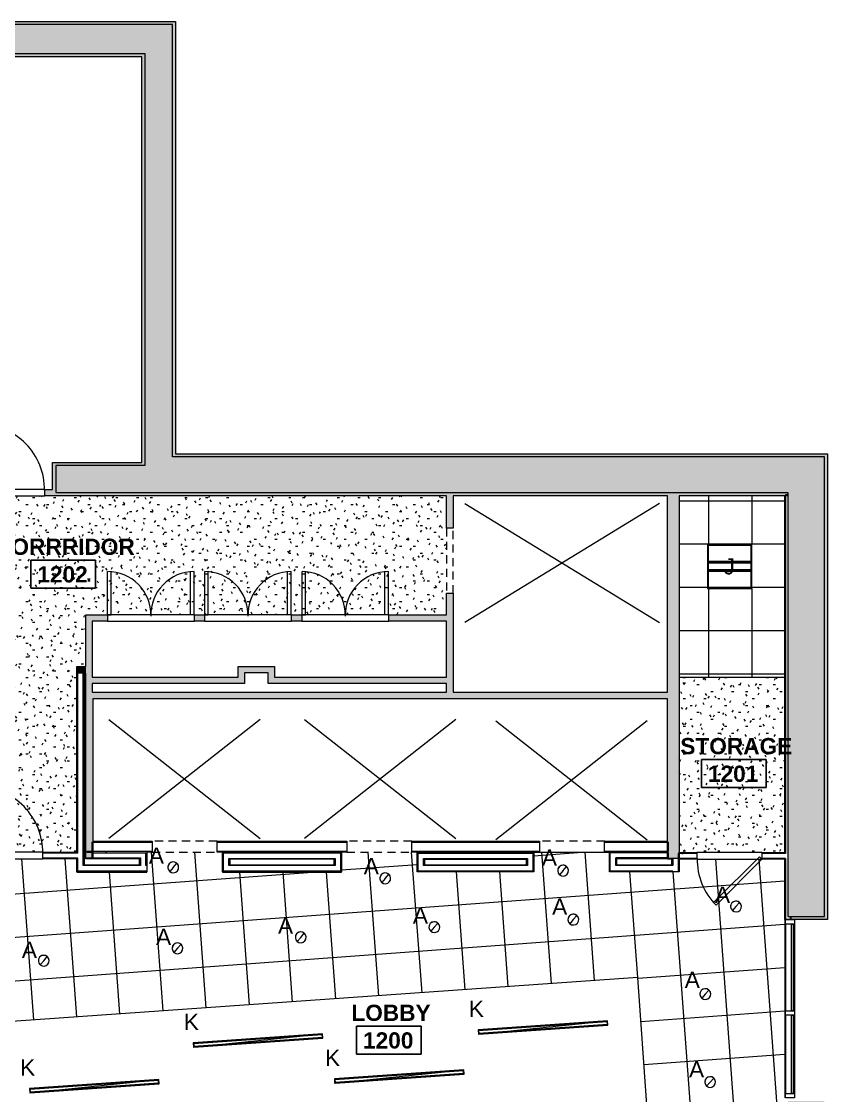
# Model space of a CAD drawing. Header units: inches. Extents: x -329 to 986, y -79 to 1436.
# Drawn here: x 539 to 986, y 840 to 1435 of the extents above; entities that cross this region are included whole.
import ezdxf

# ---------------------------------------------------------------- set-up
doc = ezdxf.new("R2010")
doc.units = ezdxf.units.IN
doc.header["$LTSCALE"] = 48
doc.header["$MEASUREMENT"] = 0
doc.linetypes.add('Overhead', pattern=[0.15625, 0.09375, -0.0625])
for name, color, linetype, lineweight in [('A-AREA-IDEN', 1, 'Continuous', 9), ('A-CLNG', 214, 'Continuous', 13), ('A-CLNG-PATT', 214, 'Continuous', 13), ('A-DETL-GENF', 247, 'Continuous', 9), ('A-DETL-MEDM', 8, 'Continuous', 20), ('A-DETL-THIN', 8, 'Continuous', 9), ('A-DOOR', 8, 'Continuous', 13), ('A-GLAZ-CURT', 8, 'Continuous', 9), ('A-GLAZ-CWMG', 8, 'Continuous', 9), ('A-WALL', 8, 'Continuous', 13), ('A-WALL-PATT', 8, 'Continuous', 13), ('E-LITE-EQPM', 4, 'Continuous', 9), ('E-LITE-EQPM-IDEN', 4, 'Continuous', 9), ('I-WALL', 8, 'Continuous', 13)]:
    doc.layers.add(name, color=color, linetype=linetype, lineweight=lineweight)
doc.styles.add('Arial', font='arial.ttf', dxfattribs={"height": 9})
doc.styles.add('Swis721 Lt BT_B', font='', dxfattribs={"height": 9})
doc.styles.get('Swis721 Lt BT_B').set_extended_font_data('Swis721 Lt BT', bold=True)
pattern_1 = [(0, (0, 0), (30.72, 7.68), [1.267, -21.773, 1.267, -21.773, -122.88]), (0, (0, 0), (30.72, 7.68), [-46.08, 1.267, -44.813, 1.267, -21.773, -53.76]), (0, (0, 0), (30.72, 7.68), [-115.2, 1.267, -14.093, 1.267, -37.133]), (120, (11.52, 3.84), (-22.011075, 22.7643), [1.267, -21.773, 1.267, -21.773, -122.88]), (120, (11.52, 3.84), (-22.011075, 22.7643), [-46.08, 1.267, -44.813, 1.267, -21.773, -53.76]), (120, (11.52, 3.84), (-22.011075, 22.7643), [-115.2, 1.267, -14.093, 1.267, -37.133]), (240, (15.36, 19.2), (-8.708925, -30.4443), [1.267, -21.773, 1.267, -21.773, -122.88]), (240, (15.36, 19.2), (-8.708925, -30.4443), [-46.08, 1.267, -44.813, 1.267, -21.773, -53.76]), (240, (15.36, 19.2), (-8.708925, -30.4443), [-115.2, 1.267, -14.093, 1.267, -37.133])]
pattern_2 = [(0, (0, 0), (15.36, 3.84), [1.267, -10.253, 1.267, -10.253, -61.44]), (0, (0, 0), (15.36, 3.84), [-23.04, 1.267, -21.773, 1.267, -10.253, -26.88]), (0, (0, 0), (15.36, 3.84), [-57.6, 1.267, -6.413, 1.267, -17.933]), (120, (5.76, 1.92), (-11.005538, 11.38215), [1.267, -10.253, 1.267, -10.253, -61.44]), (120, (5.76, 1.92), (-11.005538, 11.38215), [-23.04, 1.267, -21.773, 1.267, -10.253, -26.88]), (120, (5.76, 1.92), (-11.005538, 11.38215), [-57.6, 1.267, -6.413, 1.267, -17.933]), (240, (7.68, 9.6), (-4.354462, -15.22215), [1.267, -10.253, 1.267, -10.253, -61.44]), (240, (7.68, 9.6), (-4.354462, -15.22215), [-23.04, 1.267, -21.773, 1.267, -10.253, -26.88]), (240, (7.68, 9.6), (-4.354462, -15.22215), [-57.6, 1.267, -6.413, 1.267, -17.933])]

# ---------------------------------------------------------------- blocks, each defined once
blk = doc.blocks.new('08 Type A - Single-Flush - 36_ x 84_-8162634-Level 12  RCP')
at = {"layer": 'A-DETL-GENF'}
for p, q in [((16.59, -0.46), (-8.83, -25.88)), ((18, -1.87), (-7.46, -27.33)), ((18, -1.87), (16.59, -0.46))]:
    blk.add_line(p, q, dxfattribs=at)
blk.add_arc((18, -1.87), 36, 179.2042, 225, dxfattribs=at)
blk = doc.blocks.new('08 Type A - Single-Flush - 36_ x 84_-6977110-Level 12  RCP')
at = {"layer": 'A-DETL-GENF'}
for p, q in [((16, -1.87), (16, -37.82)), ((18, -1.87), (16, -1.87)), ((18, -1.87), (18, -37.87))]:
    blk.add_line(p, q, dxfattribs=at)
blk.add_arc((18, -1.87), 36, 179.2042, 270, dxfattribs=at)
blk = doc.blocks.new('08 Type A - Single-Flush - 36_ x 84_-6977111-Level 12  RCP')
at = {"layer": 'A-DETL-GENF'}
for p, q in [((16, -1.75), (16, -37.69)), ((18, -1.75), (16, -1.75)), ((18, -1.75), (18, -37.75))]:
    blk.add_line(p, q, dxfattribs=at)
blk.add_arc((18, -1.75), 36, 179.2042, 270, dxfattribs=at)
blk = doc.blocks.new('08 Type C - Double-Flush - 48_ x 84_-6977113-Level 12  RCP')
at = {"layer": 'A-DETL-GENF'}
for p, q in [((-24, -1.75), (-24, -25.75)), ((-24, -1.75), (-22, -1.75)), ((-22, -1.75), (-22, -25.67)), ((22, -1.75), (22, -25.67)), ((24, -1.75), (22, -1.75)), ((24, -1.75), (24, -25.75))]:
    blk.add_line(p, q, dxfattribs=at)
for centre, start, end in [((-24, -1.75), 270, 1.82813), ((24, -1.75), 179.33262, 270)]:
    blk.add_arc(centre, 24, start, end, dxfattribs=at)
blk = doc.blocks.new('Door-Opening - 36_ x 84_-6977114-Level 12  RCP')
at = {"layer": 'A-DETL-GENF', "linetype": 'Overhead'}
for p, q in [((17.68, 3), (-18.32, 3)), ((-18.32, -3), (17.68, -3))]:
    blk.add_line(p, q, dxfattribs=at)
at = {"layer": 'A-DETL-MEDM'}
for p, q in [((-18.32, 3), (-18.32, -3)), ((17.68, -3), (17.68, 3))]:
    blk.add_line(p, q, dxfattribs=at)
blk = doc.blocks.new('System Panel - Glazed - Offset-8466815-Level 12  RCP')
at = {"layer": 'A-GLAZ-CURT'}
for p, q in [((-24.03, 0.75), (-24.03, 1.75)), ((-24.03, 1.75), (24.03, 1.75)), ((24.03, 0.75), (-24.03, 0.75)), ((24.03, 1.75), (24.03, 0.75))]:
    blk.add_line(p, q, dxfattribs=at)
blk = doc.blocks.new('System Panel - Glazed - Offset-8466816-Level 12  RCP')
at = {"layer": 'A-GLAZ-CURT'}
for p, q in [((-21.68, 0.75), (-21.68, 1.75)), ((-21.68, 1.75), (21.68, 1.75)), ((21.68, 0.75), (-21.68, 0.75)), ((21.68, 1.75), (21.68, 0.75))]:
    blk.add_line(p, q, dxfattribs=at)
blk = doc.blocks.new('Rectangular Mullion - 2_5_ x 5_ rectangular-6977133-Level 12  RCP')
at = {"layer": 'A-GLAZ-CWMG'}
for p, q in [((963.14, 884.1), (963.14, 840.73)), ((968.14, 884.1), (968.14, 840.73))]:
    blk.add_line(p, q, dxfattribs=at)
blk = doc.blocks.new('Rectangular Mullion - 2_5_ x 5_ rectangular-6977134-Level 12  RCP')
at = {"layer": 'A-GLAZ-CWMG'}
for p, q in [((963.14, 934.66), (963.14, 886.6)), ((968.14, 934.66), (968.14, 886.6))]:
    blk.add_line(p, q, dxfattribs=at)
blk = doc.blocks.new('Rectangular Mullion - 2_5_ x 5_ rectangular-8466817-Level 12  RCP')
at = {"layer": 'A-GLAZ-CWMG'}
for p, q in [((0, 2.5), (-2.5, 2.5)), ((-2.5, 2.5), (-2.5, -2.5)), ((0, -2.5), (0, 2.5)), ((-2.5, -2.5), (0, -2.5))]:
    blk.add_line(p, q, dxfattribs=at)
blk = doc.blocks.new('Rectangular Mullion - 2_5_ x 5_ rectangular-8466818-Level 12  RCP')
at = {"layer": 'A-GLAZ-CWMG'}
for p, q in [((-2.5, 2.5), (0, 2.5)), ((-2.5, -2.5), (-2.5, 2.5)), ((0, 2.5), (0, -2.5)), ((0, -2.5), (-2.5, -2.5))]:
    blk.add_line(p, q, dxfattribs=at)
blk = doc.blocks.new('Rectangular Mullion - 2_5_ x 5_ rectangular-8466819-Level 12  RCP')
at = {"layer": 'A-GLAZ-CWMG'}
for p, q in [((1.25, 2.5), (-1.25, 2.5)), ((-1.25, 2.5), (-1.25, -2.5)), ((1.25, -2.5), (1.25, 2.5)), ((-1.25, -2.5), (1.25, -2.5))]:
    blk.add_line(p, q, dxfattribs=at)
blk = doc.blocks.new('Door-Opening - 36_ x 84_-6977167-Level 12  RCP')
at = {"layer": 'A-DETL-GENF', "linetype": 'Overhead'}
for p, q in [((17.68, 1.88), (-18.32, 1.88)), ((-18.32, -1.87), (17.68, -1.87))]:
    blk.add_line(p, q, dxfattribs=at)
at = {"layer": 'A-DETL-MEDM'}
for p, q in [((-18.32, 1.88), (-18.32, -1.87)), ((17.68, -1.87), (17.68, 1.88))]:
    blk.add_line(p, q, dxfattribs=at)
blk = doc.blocks.new('L-Recessed Circular - Downlight - 6_-8487022-Level 12  RCP')
at = {"layer": 'E-LITE-EQPM'}
for q in [(-2.12, -2.12), (2.12, 2.12)]:
    blk.add_line((0, 0), q, dxfattribs=at)
for start, end in [(360, 180), (180, 360)]:
    blk.add_arc((0, 0), 3, start, end, dxfattribs=at)
blk = doc.blocks.new('RECESSED_Cooper_NeoRay_Straight_Narrow_22DR - Recessed_Cooper_NeoRay_Straight_Narrow_22DR 3-8491823-Level 12  RCP')
at = {"layer": 'E-LITE-EQPM'}
for p, q in [((1.19, 36), (-1.19, -36)), ((-1.19, -36), (-1.19, 36)), ((-1.19, 36), (1.19, 36)), ((-1.19, 35.75), (-0.84, 35.75)), ((-1.19, 35.75), (-1.19, -35.75)), ((-0.84, 35.75), (0.84, 35.75)), ((-0.84, 35.75), (-0.84, -35.75)), ((-0.84, -35.75), (-0.84, 35.75)), ((0.84, -35.75), (0.84, 35.75)), ((0.84, 35.75), (1.19, 35.75)), ((0.84, 35.75), (0.84, -35.75)), ((1.19, 36), (1.19, -36)), ((1.19, 35.75), (1.19, -35.75)), ((-0.84, -35.75), (-1.19, -35.75)), ((1.19, -36), (-1.19, -36)), ((0.84, -35.75), (-0.84, -35.75)), ((1.19, -35.75), (0.84, -35.75))]:
    blk.add_line(p, q, dxfattribs=at)
blk = doc.blocks.new('L-Recessed-Axis-Plano - 2 X 2-4550865-Level 12  RCP')
at = {"layer": 'E-LITE-EQPM'}
for p, q in [((11.91, 11.87), (-11.91, 11.87)), ((-11.91, 11.87), (-11.91, -11.88)), ((-11.88, -11.56), (-11.88, 11.56)), ((-11.88, 11.56), (11.87, 11.56)), ((11.87, 11.56), (11.87, -11.56)), ((11.91, -11.88), (11.91, 11.87)), ((-11.88, 2.74), (11.87, 2.74)), ((11.87, 2.51), (-11.88, 2.51)), ((-11.88, 2.3), (11.87, 2.3)), ((-11.88, 2.2), (11.87, 2.2)), ((-11.88, 1.83), (11.87, 1.83)), ((-11.88, -1.83), (11.87, -1.83)), ((-11.88, -2.2), (11.87, -2.2)), ((-11.88, -2.3), (11.87, -2.3)), ((-11.88, -2.51), (11.87, -2.51)), ((-11.88, -2.74), (11.87, -2.74)), ((-11.91, -11.88), (11.91, -11.88)), ((11.87, -11.56), (-11.88, -11.56))]:
    blk.add_line(p, q, dxfattribs=at)
blk = doc.blocks.new('Room Tag - Room Name and Number-3379422-Level 12  RCP')
at = {"layer": 'A-AREA-IDEN'}
for p, q in [((-0.1881, -0.1636), (-0.1881, -0.0018)), ((-0.1881, -0.0018), (0.1869, -0.0018)), ((0.1869, -0.0018), (-0.1881, -0.0018)), ((-0.1881, -0.0018), (-0.1881, -0.1636)), ((0.1869, -0.0018), (0.1869, -0.1636)), ((0.1869, -0.1636), (0.1869, -0.0018)), ((0.1869, -0.1636), (-0.1881, -0.1636)), ((-0.1881, -0.1636), (0.1869, -0.1636))]:
    blk.add_line(p, q, dxfattribs=at)

msp = doc.modelspace()

# ---------------------------------------------------------------- hatches: boundary and pattern name
at = {"layer": 'A-CLNG-PATT'}
h = msp.add_hatch(dxfattribs=at)
h.set_pattern_fill('FP1_20', color=256, style=0, pattern_type=2)
h.set_pattern_definition(pattern_2)
h.paths.add_polyline_path([(551.02, 974.53), (569.89, 974.53), (569.89, 1077.03), (570.39, 1077.03), (570.39, 1077.53), (574.89, 1077.53), (574.89, 1106.22), (774.89, 1106.22), (774.89, 1172.3), (509.89, 1172.3), (509.89, 974.53), (521.69, 974.53)], flags=0)
h = msp.add_hatch(dxfattribs=at)
h.set_pattern_fill('FP1_19', color=256, style=0, pattern_type=2)
h.set_pattern_definition(pattern_2)
h.paths.add_polyline_path([(923.19, 974.35), (962.64, 974.35), (962.64, 1071.61), (904.02, 1071.61), (904.02, 974.35), (913.89, 974.35)], flags=0)
at = {"layer": 'A-DETL-GENF'}
h = msp.add_hatch(color=256, dxfattribs=at)
h.paths.add_polyline_path([(982.64, -77.72), (982.64, -13.14), (735.72, 233.78), (660.14, 233.78), (660.14, 219.53), (734.76, 219.53), (968.39, -14.09), (968.39, -63.34), (738.07, -63.34), (687.39, -12.66), (687.39, -5.72), (673.14, -5.72), (673.14, -18.75), (732.1, -77.72), (878.58, -77.72)], flags=0)
h.paths.add_polyline_path([(984.64, 574.97), (984.64, 836.48), (964.39, 836.48), (964.39, 591.66), (506.39, 591.66), (506.39, 832.6), (486.14, 832.6), (486.14, 574.97), (700.14, 574.97)], flags=0)
h.paths.add_polyline_path([(912.77, 784.61), (912.77, 820.36), (902.33, 820.36), (902.33, 832.42), (879.64, 832.42), (879.64, 820.38), (875.64, 820.38), (875.64, 819.13), (594.64, 819.13), (594.64, 832.42), (571.89, 832.42), (571.89, 819.36), (558.02, 819.36), (558.02, 784.61), (593.77, 784.61), (593.77, 808.46), (877.02, 808.46), (877.02, 784.61), (878.58, 784.61)], flags=0)
h.paths.add_polyline_path([(486.14, 938.1), (508.14, 938.1), (508.14, 1417.55), (607.64, 1417.55), (607.64, 1188.97), (558.14, 1188.97), (558.14, 1174.05), (964.39, 1174.05), (964.39, 938.91), (984.64, 938.91), (984.64, 1193.86), (622.89, 1193.86), (622.89, 1433.6), (486.14, 1433.6), (486.14, 957.44)], flags=0)
h.paths.add_polyline_path([(8.14, 1117.53), (22.64, 1117.53), (22.64, 1191.89), (-219.48, 1434.01), (-288.01, 1434.01), (-288.01, 1182.01), (-228.61, 1122.61), (-176.25, 1122.61), (-176.25, 1138.46), (-224.25, 1138.46), (-274.61, 1190.61), (-274.61, 1419.61), (-225.31, 1419.61), (8.14, 1186.16), (8.14, 1168.42)], flags=0)
at = {"layer": 'A-WALL-PATT'}
for points in [[(484.39, 1431.85), (486.14, 1431.85), (486.14, 1433.6), (621.14, 1433.6), (621.14, 1435.35), (484.39, 1435.35), (484.39, 1433.6)], [(624.64, 1195.61), (624.64, 1435.35), (621.14, 1435.35), (621.14, 1433.6), (622.89, 1433.6), (622.89, 1195.61)], [(607.64, 1415.8), (607.64, 1417.55), (509.89, 1417.55), (509.89, 1415.8), (605.98, 1415.8)], [(605.89, 1188.97), (607.64, 1188.97), (607.64, 1415.8), (605.89, 1415.8), (605.89, 1190.72)], [(982.89, 1193.86), (982.89, 1195.61), (622.89, 1195.61), (622.89, 1193.86), (964.39, 1193.86)], [(986.39, 940.66), (986.39, 1195.61), (982.89, 1195.61), (982.89, 1193.86), (984.64, 1193.86), (984.64, 940.66)], [(558.14, 1175.8), (558.14, 1188.97), (559.89, 1188.97), (559.89, 1190.72), (556.39, 1190.72), (556.39, 1175.8)], [(605.89, 1188.97), (605.89, 1190.72), (559.89, 1190.72), (559.89, 1188.97)], [(904.02, 971.1), (904.02, 1172.3), (897.64, 1172.3), (897.64, 971.1), (903.58, 971.1)], [(578.39, 1063.36), (578.39, 1106.22), (574.89, 1106.22), (574.89, 1063.36)], [(573.39, 1073.78), (574.89, 1073.78), (574.89, 1077.53), (570.39, 1077.53), (570.39, 1073.78)], [(662.87, 1068.03), (662.87, 1077.53), (659.37, 1077.51), (659.37, 1068.03)], [(662.87, 1074.03), (675.98, 1074.11), (675.98, 1077.61), (662.87, 1077.53)], [(675.98, 1068.11), (679.48, 1068.11), (679.48, 1077.63), (675.98, 1077.61), (675.98, 1074.11)], [(659.37, 1068.11), (659.37, 1071.61), (578.39, 1071.61), (578.39, 1068.11), (610.92, 1068.11)], [(774.89, 1068.11), (774.89, 1071.61), (679.48, 1071.61), (679.48, 1068.11), (700.14, 1068.11)], [(897.64, 1059.61), (897.64, 1063.36), (574.89, 1063.36), (574.89, 1059.61), (878.58, 1059.61)], [(984.64, 937.16), (986.39, 937.16), (986.39, 940.66), (984.64, 940.66), (984.64, 938.91), (966.14, 938.91), (966.14, 937.16), (967.8, 937.16)]]:
    msp.add_hatch(color=256, dxfattribs=at).paths.add_polyline_path(points, flags=0)
h = msp.add_hatch(color=256, dxfattribs=at)
h.paths.add_polyline_path([(964.39, 1172.3), (964.39, 1174.05), (558.14, 1174.05), (558.14, 1175.8), (552.02, 1175.8), (552.02, 1172.3), (963.14, 1172.3)], flags=0)
h.paths.add_polyline_path([(509.89, 1172.3), (515.77, 1172.3), (515.77, 1175.8), (509.89, 1175.8)], flags=0)
h = msp.add_hatch(color=256, dxfattribs=at)
h.paths.add_polyline_path([(778.64, 1063.36), (778.64, 1118.22), (774.89, 1118.22), (774.89, 1063.36)], flags=0)
h.paths.add_polyline_path([(774.89, 1154.22), (778.64, 1154.22), (778.64, 1172.3), (774.89, 1172.3)], flags=0)
h = msp.add_hatch(dxfattribs=at)
h.set_pattern_fill('FP1_1', color=256, style=0, pattern_type=2)
h.set_pattern_definition(pattern_1)
h.paths.add_polyline_path([(962.64, 937.16), (963.14, 937.16), (963.14, 971.1), (962.64, 971.1), (962.64, 957.44)], flags=0)
h.paths.add_polyline_path([(962.64, 973.85), (963.14, 973.85), (963.14, 1172.3), (962.64, 1172.3), (962.64, 974.35)], flags=0)
h = msp.add_hatch(color=256, dxfattribs=at)
h.paths.add_polyline_path([(774.89, 1102.72), (774.89, 1106.22), (742.89, 1106.22), (742.89, 1102.72)], flags=0)
h.paths.add_polyline_path([(688.89, 1102.72), (694.64, 1102.72), (694.64, 1106.22), (688.89, 1106.22)], flags=0)
h.paths.add_polyline_path([(635.02, 1102.72), (640.64, 1102.72), (640.64, 1106.22), (635.02, 1106.22)], flags=0)
h.paths.add_polyline_path([(586.77, 1102.72), (586.77, 1106.22), (578.39, 1106.22), (578.39, 1102.72)], flags=0)
h = msp.add_hatch(dxfattribs=at)
h.set_pattern_fill('FP1_1', color=256, style=0, pattern_type=2)
h.set_pattern_definition(pattern_1)
h.paths.add_polyline_path([(569.89, 963.61), (570.39, 963.61), (570.39, 971.28), (569.89, 971.28), (569.89, 970.62)], flags=0)
h.paths.add_polyline_path([(570.39, 974.03), (570.39, 1077.03), (569.89, 1077.03), (569.89, 974.03)], flags=0)
h = msp.add_hatch(dxfattribs=at)
h.set_pattern_fill('FP1_1', color=256, style=0, pattern_type=2)
h.set_pattern_definition(pattern_1)
h.paths.add_polyline_path([(573.39, 967.11), (573.89, 967.11), (573.89, 1073.78), (573.39, 1073.78), (573.39, 970.62)], flags=0)
h = msp.add_hatch(color=256, dxfattribs=at)
h.paths.add_polyline_path([(578.64, 971.36), (578.64, 974.61), (574.89, 974.61), (574.89, 971.36), (578.14, 971.36)], flags=0)
h.paths.add_polyline_path([(578.64, 975.11), (578.64, 1059.61), (574.89, 1059.61), (574.89, 975.11), (578.14, 975.11)], flags=0)
h = msp.add_hatch(dxfattribs=at)
h.set_pattern_fill('FP1_1', color=256, style=0, pattern_type=2)
h.set_pattern_definition(pattern_1)
h.paths.add_polyline_path([(897.64, 980.11), (897.64, 980.61), (862.64, 980.61), (862.64, 980.11), (878.58, 980.11)], flags=0)
h.paths.add_polyline_path([(811.66, 980.11), (826.64, 980.11), (826.64, 980.61), (755.64, 980.61), (755.64, 980.11), (789.36, 980.11)], flags=0)
h.paths.add_polyline_path([(719.64, 980.11), (719.64, 980.61), (647.64, 980.61), (647.64, 980.11), (700.14, 980.11)], flags=0)
h.paths.add_polyline_path([(611.64, 980.11), (611.64, 980.61), (578.64, 980.61), (578.64, 980.11), (610.92, 980.11)], flags=0)
h = msp.add_hatch(dxfattribs=at)
h.set_pattern_fill('FP1_1', color=256, style=0, pattern_type=2)
h.set_pattern_definition(pattern_1)
h.paths.add_polyline_path([(566.31, 974.03), (569.89, 974.03), (569.89, 974.53), (551.02, 974.53), (551.02, 974.03)], flags=0)
h.paths.add_polyline_path([(514.77, 974.03), (514.77, 974.53), (509.89, 974.53), (509.89, 974.03)], flags=0)
h = msp.add_hatch(dxfattribs=at)
h.set_pattern_fill('FP1_1', color=256, style=0, pattern_type=2)
h.set_pattern_definition(pattern_1)
h.paths.add_polyline_path([(897.64, 974.61), (897.64, 975.11), (862.64, 975.11), (862.64, 974.61), (878.58, 974.61)], flags=0)
h.paths.add_polyline_path([(826.64, 974.61), (826.64, 975.11), (755.64, 975.11), (755.64, 974.61), (811.66, 974.61)], flags=0)
h.paths.add_polyline_path([(719.64, 974.61), (719.64, 975.11), (647.64, 975.11), (647.64, 974.61), (700.14, 974.61)], flags=0)
h.paths.add_polyline_path([(610.92, 974.61), (611.64, 974.61), (611.64, 975.11), (575.39, 975.11), (575.39, 974.61), (608.64, 974.61)], flags=0)
h = msp.add_hatch(dxfattribs=at)
h.set_pattern_fill('FP1_1', color=256, style=0, pattern_type=2)
h.set_pattern_definition(pattern_1)
h.paths.add_polyline_path([(608.64, 974.11), (608.64, 974.61), (578.64, 974.61), (578.64, 974.11), (608.14, 974.11)], flags=0)
h = msp.add_hatch(dxfattribs=at)
h.set_pattern_fill('FP1_1', color=256, style=0, pattern_type=2)
h.set_pattern_definition(pattern_1)
h.paths.add_polyline_path([(712.7, 974.11), (716.2, 974.11), (716.2, 974.61), (651.14, 974.61), (651.14, 974.11), (700.14, 974.11)], flags=0)
h = msp.add_hatch(dxfattribs=at)
h.set_pattern_fill('FP1_1', color=256, style=0, pattern_type=2)
h.set_pattern_definition(pattern_1)
h.paths.add_polyline_path([(819.33, 974.03), (822.83, 974.03), (822.83, 974.53), (759.2, 974.53), (759.2, 974.03), (811.66, 974.03)], flags=0)
h = msp.add_hatch(dxfattribs=at)
h.set_pattern_fill('FP1_1', color=256, style=0, pattern_type=2)
h.set_pattern_definition(pattern_1)
h.paths.add_polyline_path([(897.64, 974.11), (897.64, 974.61), (865.83, 974.61), (865.83, 974.11), (878.58, 974.11)], flags=0)
h = msp.add_hatch(dxfattribs=at)
h.set_pattern_fill('FP1_1', color=256, style=0, pattern_type=2)
h.set_pattern_definition(pattern_1)
h.paths.add_polyline_path([(897.64, 970.86), (897.64, 971.36), (869.33, 971.36), (869.33, 970.86), (878.58, 970.86)], flags=0)
h = msp.add_hatch(dxfattribs=at)
h.set_pattern_fill('FP1_1', color=256, style=0, pattern_type=2)
h.set_pattern_definition(pattern_1)
h.paths.add_polyline_path([(962.64, 973.85), (962.64, 974.35), (950.14, 974.35), (950.14, 973.85)], flags=0)
h.paths.add_polyline_path([(913.89, 973.85), (913.89, 974.35), (904.02, 974.35), (904.02, 973.85)], flags=0)
h = msp.add_hatch(dxfattribs=at)
h.set_pattern_fill('FP1_1', color=256, style=0, pattern_type=2)
h.set_pattern_definition(pattern_1)
h.paths.add_polyline_path([(608.64, 967.11), (608.64, 967.61), (608.14, 967.61), (608.14, 967.11)], flags=0)
h.paths.add_polyline_path([(605.14, 967.11), (605.14, 967.61), (573.89, 967.61), (573.89, 967.11), (588.61, 967.11)], flags=0)
h = msp.add_hatch(dxfattribs=at)
h.set_pattern_fill('FP1_1', color=256, style=0, pattern_type=2)
h.set_pattern_definition(pattern_1)
h.paths.add_polyline_path([(712.7, 970.61), (712.7, 971.11), (654.64, 971.11), (654.64, 970.61), (700.14, 970.61)], flags=0)
h = msp.add_hatch(dxfattribs=at)
h.set_pattern_fill('FP1_1', color=256, style=0, pattern_type=2)
h.set_pattern_definition(pattern_1)
h.paths.add_polyline_path([(712.7, 963.61), (716.2, 963.61), (716.2, 964.11), (651.14, 964.11), (651.14, 963.61), (700.14, 963.61)], flags=0)
h = msp.add_hatch(dxfattribs=at)
h.set_pattern_fill('FP1_1', color=256, style=0, pattern_type=2)
h.set_pattern_definition(pattern_1)
h.paths.add_polyline_path([(819.33, 963.61), (822.83, 963.61), (822.83, 964.11), (758.7, 964.11), (758.7, 963.61), (811.66, 963.61)], flags=0)
at = {"layer": 'A-WALL-PATT', "lineweight": 9}
h = msp.add_hatch(dxfattribs=at)
h.set_pattern_fill('FP1_1', color=256, style=0, pattern_type=2)
h.set_pattern_definition(pattern_1)
h.paths.add_polyline_path([(966.14, 937.16), (966.14, 938.91), (965.64, 938.91), (965.64, 937.16)], flags=0)

# ---------------------------------------------------------------- linework, layer by layer
at = {"layer": 'A-CLNG'}
for p, q in [((944.39, 1145.33), (919.77, 1145.33)), ((919.77, 1145.33), (919.77, 1120.77)), ((944.39, 1120.77), (944.39, 1145.33)), ((919.77, 1120.77), (944.39, 1120.77)), ((659.48, 1077.51), (659.48, 1077.63)), ((659.48, 1077.63), (679.48, 1077.63)), ((578.39, 1071.63), (659.37, 1071.63)), ((904.02, 1071.61), (962.64, 1071.61)), ((758.7, 974.61), (758.7, 974.53)), ((823.33, 974.53), (865.33, 974.53)), ((569.89, 963.61), (569.89, 963.53)), ((569.89, 963.53), (608.64, 963.53)), ((608.64, 963.53), (608.64, 963.61)), ((650.64, 963.61), (650.64, 963.53)), ((650.64, 963.53), (716.7, 963.53)), ((716.7, 963.53), (716.7, 963.61)), ((962.64, 937.16), (962.64, 838.23)), ((881.13, 905.01), (317.7, 865.61)), ((886.06, 834.42), (881.13, 905.01)), ((864.35, 880.98), (792.53, 875.99)), ((792.53, 875.99), (792.69, 873.62)), ((792.69, 873.62), (864.52, 878.61)), ((864.52, 878.61), (864.35, 880.98)), ((706.21, 873.74), (634.38, 868.74)), ((634.54, 866.37), (706.37, 871.37)), ((706.37, 871.37), (706.21, 873.74)), ((634.38, 868.74), (634.54, 866.37)), ((784.54, 853.76), (712.72, 848.76)), ((784.71, 851.39), (784.54, 853.76)), ((615.33, 848.43), (543.51, 843.43)), ((543.67, 841.07), (615.5, 846.06)), ((615.5, 846.06), (615.33, 848.43)), ((712.72, 848.76), (712.88, 846.39)), ((712.88, 846.39), (784.71, 851.39)), ((543.51, 843.43), (543.67, 841.07))]:
    msp.add_line(p, q, dxfattribs=at)
for centre, start, end in [((623.32, 966.14), 4.2046, 184.2046), ((623.32, 966.14), 184.2046, 4.2046), ((839.65, 964.33), 4.2046, 184.2046), ((740.95, 960.03), 4.2046, 184.2046), ((740.95, 960.03), 184.2046, 4.2046), ((839.65, 964.33), 184.2046, 4.2046), ((935.58, 944.41), 4.2046, 184.2046), ((935.58, 944.41), 184.2046, 4.2046), ((768.19, 932.97), 4.2046, 184.2046), ((845.32, 937.16), 4.2046, 184.2046), ((845.32, 937.16), 184.2046, 4.2046), ((694.06, 927.32), 4.2046, 184.2046), ((768.19, 932.97), 184.2046, 4.2046), ((625.68, 921.22), 4.2046, 184.2046), ((694.06, 927.32), 184.2046, 4.2046), ((625.68, 921.22), 184.2046, 4.2046), ((551.45, 914.33), 4.2046, 184.2046), ((551.45, 914.33), 184.2046, 4.2046), ((918.55, 895.82), 4.2046, 184.2046), ((918.55, 895.82), 184.2046, 4.2046), ((921.26, 847.01), 4.2046, 184.2046), ((921.26, 847.01), 184.2046, 4.2046)]:
    msp.add_arc(centre, 3, start, end, dxfattribs=at)
at = {"layer": 'A-CLNG-PATT'}
for p, q in [((962.64, 1169.33), (904.02, 1169.33)), ((920.33, 1172.3), (920.33, 1145.33)), ((944.33, 1172.3), (944.33, 1145.33)), ((919.77, 1145.33), (904.02, 1145.33)), ((962.64, 1145.33), (944.39, 1145.33)), ((919.77, 1121.33), (904.02, 1121.33)), ((920.33, 1120.77), (920.33, 1071.61)), ((944.33, 1120.77), (944.33, 1071.61)), ((962.64, 1121.33), (944.39, 1121.33)), ((962.64, 1097.33), (904.02, 1097.33)), ((962.64, 1073.33), (904.02, 1073.33)), ((611.04, 974.61), (617.52, 886.57)), ((635.11, 974.61), (641.46, 888.25)), ((731.37, 974.61), (737.22, 894.94)), ((755.43, 974.61), (761.17, 896.62)), ((823.33, 972.56), (850.18, 974.53)), ((827.63, 974.53), (832.99, 901.64)), ((851.7, 974.53), (856.93, 903.31)), ((539.13, 970.78), (545.69, 881.55)), ((563.19, 970.78), (569.63, 883.22)), ((716.7, 964.72), (758.7, 967.81)), ((924.18, 970.6), (935.09, 822.23)), ((948.24, 970.6), (959.15, 822.23)), ((509.89, 949.51), (700.57, 963.53)), ((587.79, 963.53), (593.57, 884.9)), ((659.99, 963.53), (665.4, 889.92)), ((684.05, 963.53), (689.34, 891.6)), ((708.12, 963.53), (713.28, 893.27)), ((780.3, 963.61), (785.11, 898.29)), ((804.37, 963.61), (809.05, 899.97)), ((876.56, 963.61), (880.87, 904.99)), ((900.63, 963.61), (911.02, 822.23)), ((486.4, 923.72), (962.64, 958.74)), ((317.7, 887.25), (962.64, 934.67)), ((881.15, 904.62), (962.64, 910.61)), ((882.83, 880.67), (962.64, 886.54)), ((884.5, 856.73), (962.64, 862.48))]:
    msp.add_line(p, q, dxfattribs=at)
at = {"layer": 'A-DETL-THIN'}
for p, q in [((622.89, 1433.6), (486.14, 1433.6)), ((622.89, 1193.86), (622.89, 1433.6)), ((508.14, 1417.55), (607.64, 1417.55)), ((607.64, 1417.55), (607.64, 1188.97)), ((984.64, 1193.86), (622.89, 1193.86)), ((984.64, 938.91), (984.64, 1193.86)), ((607.64, 1188.97), (558.14, 1188.97)), ((558.14, 1188.97), (558.14, 1174.05)), ((558.14, 1174.05), (964.39, 1174.05)), ((964.39, 1174.05), (964.39, 938.91)), ((785.17, 1168.01), (893.17, 1102.01)), ((893.17, 1168.01), (785.17, 1102.01)), ((587.64, 1048.11), (671.64, 982.11)), ((671.64, 1048.11), (587.64, 982.11)), ((696.12, 1048.11), (780.12, 982.11)), ((780.12, 1048.11), (696.12, 982.11)), ((802.33, 1047.36), (886.33, 981.36)), ((886.33, 1047.36), (802.33, 981.36)), ((964.39, 938.91), (984.64, 938.91))]:
    msp.add_line(p, q, dxfattribs=at)
at = {"layer": 'A-WALL'}
for p, q in [((963.14, 1172.3), (962.64, 1172.3)), ((963.14, 1172.8), (963.14, 973.85)), ((570.39, 974.03), (570.39, 1077.03)), ((573.39, 967.11), (573.39, 1074.28)), ((573.39, 1073.78), (573.89, 1073.78)), ((578.14, 980.11), (611.64, 980.11)), ((578.64, 980.61), (578.64, 980.11)), ((647.64, 980.11), (719.64, 980.11)), ((755.64, 980.11), (826.64, 980.11)), ((862.64, 980.11), (898.14, 980.11)), ((897.64, 980.11), (897.64, 980.61)), ((570.39, 974.03), (551.02, 974.03)), ((570.39, 971.28), (551.02, 971.28)), ((570.39, 964.11), (570.39, 971.28)), ((575.39, 975.11), (611.64, 975.11)), ((575.39, 974.61), (578.64, 974.61)), ((575.39, 971.36), (605.14, 971.36)), ((578.14, 974.11), (608.14, 974.11)), ((578.64, 974.61), (578.64, 974.11)), ((605.14, 971.36), (605.14, 967.11)), ((608.14, 967.11), (608.14, 974.11)), ((647.64, 975.11), (719.64, 975.11)), ((651.14, 964.11), (651.14, 974.11)), ((651.14, 974.11), (716.2, 974.11)), ((716.2, 974.11), (716.2, 964.11)), ((755.64, 975.11), (826.64, 975.11)), ((759.2, 964.11), (759.2, 974.03)), ((759.2, 974.03), (822.83, 974.03)), ((822.83, 974.03), (822.83, 964.11)), ((862.64, 975.11), (898.14, 975.11)), ((865.83, 964.11), (865.83, 974.11)), ((898.14, 974.11), (865.83, 974.11)), ((868.83, 967.11), (868.83, 971.36)), ((898.14, 971.36), (868.83, 971.36)), ((897.64, 975.11), (897.64, 974.61)), ((897.64, 974.11), (897.64, 974.61)), ((897.64, 971.36), (897.64, 971.1)), ((913.89, 973.85), (903.52, 973.85)), ((904.02, 973.85), (904.02, 974.35)), ((963.14, 973.85), (950.14, 973.85)), ((605.14, 967.11), (573.39, 967.11)), ((608.64, 967.11), (608.14, 967.11)), ((654.14, 967.11), (654.14, 971.11)), ((654.14, 971.11), (713.2, 971.11)), ((713.2, 967.11), (654.14, 967.11)), ((713.2, 971.11), (713.2, 967.11)), ((762.2, 967.11), (762.2, 971.03)), ((762.2, 971.03), (819.83, 971.03)), ((819.83, 967.11), (762.2, 967.11)), ((819.83, 971.03), (819.83, 967.11)), ((900.58, 967.11), (868.83, 967.11)), ((903.52, 971.1), (898.14, 971.1)), ((900.58, 971.1), (900.58, 967.11)), ((913.89, 971.1), (903.58, 971.1)), ((903.58, 971.1), (903.58, 963.61)), ((963.14, 971.1), (950.14, 971.1)), ((963.14, 971.1), (963.14, 937.16)), ((608.64, 964.11), (570.39, 964.11)), ((716.2, 964.11), (651.14, 964.11)), ((822.83, 964.11), (759.2, 964.11)), ((900.58, 964.11), (865.83, 964.11)), ((900.58, 964.11), (900.58, 963.61)), ((965.64, 938.91), (965.64, 937.16))]:
    msp.add_line(p, q, dxfattribs=at)
at = {"layer": 'I-WALL'}
for p, q in [((484.39, 1435.35), (624.64, 1435.35)), ((624.64, 1435.35), (624.64, 1195.61)), ((605.89, 1415.8), (509.89, 1415.8)), ((605.89, 1190.72), (605.89, 1415.8)), ((624.64, 1195.61), (986.39, 1195.61)), ((986.39, 1195.61), (986.39, 937.16)), ((556.39, 1175.8), (556.39, 1190.72)), ((556.39, 1190.72), (605.89, 1190.72)), ((552.02, 1175.8), (515.77, 1175.8)), ((552.02, 1172.3), (552.02, 1175.8)), ((552.02, 1175.8), (556.39, 1175.8)), ((515.77, 1172.3), (552.02, 1172.3)), ((774.89, 1172.3), (552.02, 1172.3)), ((774.89, 1154.22), (774.89, 1172.3)), ((897.64, 1172.3), (778.64, 1172.3)), ((778.64, 1172.3), (778.64, 1154.22)), ((897.64, 1063.36), (897.64, 1172.3)), ((962.64, 1172.3), (904.02, 1172.3)), ((904.02, 1172.3), (904.02, 974.35)), ((962.64, 974.35), (962.64, 1172.3)), ((964.39, 1172.8), (963.14, 1172.8)), ((964.39, 1172.3), (963.14, 1172.3)), ((774.89, 1106.22), (774.89, 1118.22)), ((778.64, 1118.22), (778.64, 1063.36)), ((574.89, 1077.53), (574.89, 1106.22)), ((574.89, 1106.22), (586.77, 1106.22)), ((578.39, 1102.72), (578.39, 1071.61)), ((586.77, 1102.72), (578.39, 1102.72)), ((586.77, 1106.22), (586.77, 1102.72)), ((635.02, 1106.22), (586.77, 1106.22)), ((586.77, 1102.72), (635.02, 1102.72)), ((635.02, 1102.72), (635.02, 1106.22)), ((635.02, 1106.22), (640.64, 1106.22)), ((640.64, 1102.72), (635.02, 1102.72)), ((640.64, 1106.22), (640.64, 1102.72)), ((688.89, 1106.22), (640.64, 1106.22)), ((640.64, 1102.72), (688.89, 1102.72)), ((688.89, 1102.72), (688.89, 1106.22)), ((688.89, 1106.22), (694.64, 1106.22)), ((694.64, 1102.72), (688.89, 1102.72)), ((694.64, 1106.22), (694.64, 1102.72)), ((742.89, 1106.22), (694.64, 1106.22)), ((694.64, 1102.72), (742.89, 1102.72)), ((742.89, 1102.72), (742.89, 1106.22)), ((742.89, 1106.22), (774.89, 1106.22)), ((774.89, 1102.72), (742.89, 1102.72)), ((774.89, 1071.61), (774.89, 1102.72)), ((569.89, 1073.78), (569.89, 1077.53)), ((569.89, 1077.53), (574.89, 1077.53)), ((570.39, 1077.03), (569.89, 1077.03)), ((569.89, 974.53), (569.89, 1073.78)), ((573.39, 1074.28), (570.39, 1074.28)), ((573.39, 1073.78), (570.39, 1073.78)), ((573.89, 1073.78), (573.89, 967.61)), ((574.89, 1073.78), (573.89, 1073.78)), ((574.89, 1063.36), (574.89, 1073.78)), ((659.37, 1077.51), (679.48, 1077.63)), ((659.37, 1071.61), (659.37, 1077.51)), ((675.98, 1074.11), (662.87, 1074.03)), ((662.87, 1074.03), (662.87, 1068.03)), ((675.98, 1068.11), (675.98, 1074.11)), ((679.48, 1077.63), (679.48, 1071.61)), ((578.39, 1071.61), (659.37, 1071.61)), ((578.39, 1068.11), (578.39, 1063.36)), ((659.37, 1068.11), (578.39, 1068.11)), ((659.37, 1068.03), (659.37, 1068.11)), ((662.87, 1068.03), (659.37, 1068.03)), ((774.89, 1068.11), (675.98, 1068.11)), ((679.48, 1071.61), (774.89, 1071.61)), ((774.89, 1063.36), (774.89, 1068.11)), ((574.89, 970.86), (574.89, 1063.36)), ((578.39, 1063.36), (774.89, 1063.36)), ((778.64, 1063.36), (897.64, 1063.36)), ((897.64, 1059.61), (578.64, 1059.61)), ((578.64, 1059.61), (578.64, 980.61)), ((897.64, 980.61), (897.64, 1059.61)), ((578.14, 980.11), (578.14, 975.11)), ((578.64, 980.61), (611.64, 980.61)), ((578.64, 980.11), (578.64, 975.11)), ((647.64, 980.61), (719.64, 980.61)), ((755.64, 980.61), (826.64, 980.61)), ((862.64, 980.61), (897.64, 980.61)), ((897.64, 975.11), (897.64, 980.11)), ((898.14, 975.11), (898.14, 980.11)), ((551.02, 974.53), (514.77, 974.53)), ((551.02, 974.53), (569.89, 974.53)), ((551.02, 970.78), (551.02, 974.53)), ((575.39, 975.11), (575.39, 974.61)), ((575.39, 971.36), (575.39, 970.86)), ((578.14, 974.11), (578.14, 971.36)), ((578.64, 974.11), (578.64, 971.36)), ((608.64, 974.61), (608.64, 963.61)), ((611.64, 974.61), (608.64, 974.61)), ((719.64, 974.61), (647.64, 974.61)), ((650.64, 963.61), (650.64, 974.61)), ((650.64, 974.61), (716.7, 974.61)), ((716.7, 974.61), (716.7, 963.61)), ((826.64, 974.61), (755.64, 974.61)), ((758.7, 963.61), (758.7, 974.53)), ((758.7, 974.53), (823.33, 974.53)), ((823.33, 974.53), (823.33, 963.61)), ((897.64, 974.61), (862.64, 974.61)), ((865.33, 963.61), (865.33, 974.61)), ((865.33, 974.61), (897.64, 974.61)), ((897.64, 971.36), (897.64, 974.11)), ((898.14, 971.36), (898.14, 974.11)), ((903.52, 973.85), (903.52, 971.1)), ((904.02, 974.35), (913.89, 974.35)), ((904.02, 973.85), (904.02, 971.1)), ((913.89, 974.35), (913.89, 970.6)), ((950.14, 974.35), (913.89, 974.35)), ((950.14, 974.35), (962.64, 974.35)), ((950.14, 970.6), (950.14, 974.35)), ((514.77, 970.78), (551.02, 970.78)), ((569.89, 970.78), (551.02, 970.78)), ((569.89, 963.61), (569.89, 970.78)), ((573.89, 967.61), (604.64, 967.61)), ((578.64, 970.86), (574.89, 970.86)), ((604.64, 970.86), (578.64, 970.86)), ((604.64, 967.61), (604.64, 970.86)), ((654.64, 970.61), (654.64, 967.61)), ((712.7, 970.61), (654.64, 970.61)), ((654.64, 967.61), (712.7, 967.61)), ((712.7, 967.61), (712.7, 970.61)), ((762.7, 970.53), (762.7, 967.61)), ((819.33, 970.53), (762.7, 970.53)), ((762.7, 967.61), (819.33, 967.61)), ((819.33, 967.61), (819.33, 970.53)), ((869.33, 970.86), (869.33, 967.61)), ((897.64, 970.86), (869.33, 970.86)), ((869.33, 967.61), (900.08, 967.61)), ((897.64, 971.1), (897.64, 970.86)), ((897.64, 970.6), (897.64, 970.86)), ((900.08, 970.6), (897.64, 970.6)), ((898.14, 971.1), (898.14, 970.6)), ((900.08, 967.61), (900.08, 970.6)), ((913.89, 970.6), (904.08, 970.6)), ((904.08, 970.6), (904.08, 963.61)), ((913.89, 970.6), (950.14, 970.6)), ((962.64, 970.6), (950.14, 970.6)), ((962.64, 937.16), (962.64, 970.6)), ((608.64, 963.61), (569.89, 963.61)), ((716.7, 963.61), (650.64, 963.61)), ((823.33, 963.61), (758.7, 963.61)), ((904.08, 963.61), (865.33, 963.61)), ((966.14, 937.16), (962.64, 937.16)), ((966.14, 937.16), (966.14, 938.91)), ((986.39, 937.16), (966.14, 937.16))]:
    msp.add_line(p, q, dxfattribs=at)

# ---------------------------------------------------------------- block references
at = {"layer": 'A-AREA-IDEN', "xscale": 95.99999999999994, "yscale": 95.99999999999994, "zscale": 95.99999999999994}
for p in [(562.3, 1136.75), (934.45, 1026.17), (743.03, 878.23)]:
    msp.add_blockref('Room Tag - Room Name and Number-3379422-Level 12  RCP', p, dxfattribs=at)
at = {"layer": 'A-DOOR'}
for name, p, rotation in [('08 Type A - Single-Flush - 36_ x 84_-6977111-Level 12  RCP', (533.89, 1174.05), 180), ('Door-Opening - 36_ x 84_-6977167-Level 12  RCP', (776.77, 1135.9), 270), ('08 Type C - Double-Flush - 48_ x 84_-6977113-Level 12  RCP', (610.89, 1104.47), 180), ('08 Type C - Double-Flush - 48_ x 84_-6977113-Level 12  RCP', (664.77, 1104.47), 180), ('08 Type C - Double-Flush - 48_ x 84_-6977113-Level 12  RCP', (718.77, 1104.47), 180), ('08 Type A - Single-Flush - 36_ x 84_-6977110-Level 12  RCP', (532.89, 972.66), 180), ('Door-Opening - 36_ x 84_-6977114-Level 12  RCP', (629.32, 977.61), 180), ('Door-Opening - 36_ x 84_-6977114-Level 12  RCP', (844.32, 977.61), 180)]:
    msp.add_blockref(name, p, dxfattribs=dict(at, rotation=rotation))
for name, p in [('Door-Opening - 36_ x 84_-6977114-Level 12  RCP', (737.96, 977.61)), ('08 Type A - Single-Flush - 36_ x 84_-8162634-Level 12  RCP', (932.02, 972.47))]:
    msp.add_blockref(name, p, dxfattribs=at)
at = {"layer": 'A-GLAZ-CURT', "rotation": 270}
for name, p in [('System Panel - Glazed - Offset-8466815-Level 12  RCP', (965.64, 910.63)), ('System Panel - Glazed - Offset-8466816-Level 12  RCP', (965.64, 862.42))]:
    msp.add_blockref(name, p, dxfattribs=at)
at = {"layer": 'A-GLAZ-CWMG', "rotation": 90}
msp.add_blockref('Rectangular Mullion - 2_5_ x 5_ rectangular-8466818-Level 12  RCP', (965.64, 937.16), dxfattribs=at)
at = {"layer": 'A-GLAZ-CWMG'}
for name in ['Rectangular Mullion - 2_5_ x 5_ rectangular-6977134-Level 12  RCP', 'Rectangular Mullion - 2_5_ x 5_ rectangular-6977133-Level 12  RCP']:
    msp.add_blockref(name, (0, 0), dxfattribs=at)
at = {"layer": 'A-GLAZ-CWMG', "extrusion": (0, 0, -1), "rotation": 270}
for name, p in [('Rectangular Mullion - 2_5_ x 5_ rectangular-8466819-Level 12  RCP', (-965.64, 885.35)), ('Rectangular Mullion - 2_5_ x 5_ rectangular-8466817-Level 12  RCP', (-965.64, 838.23))]:
    msp.add_blockref(name, p, dxfattribs=at)
at = {"layer": 'E-LITE-EQPM', "extrusion": (0, 0, -1)}
msp.add_blockref('L-Recessed-Axis-Plano - 2 X 2-4550865-Level 12  RCP', (-932.08, 1133.05), dxfattribs=at)
at = {"layer": 'E-LITE-EQPM', "rotation": 4.204595714131881}
for p in [(623.32, 966.14), (839.65, 964.33), (740.95, 960.03), (935.58, 944.41), (768.19, 932.97), (845.32, 937.16), (694.06, 927.32), (625.68, 921.22), (551.45, 914.33), (918.55, 895.82), (921.26, 847.01)]:
    msp.add_blockref('L-Recessed Circular - Downlight - 6_-8487022-Level 12  RCP', p, dxfattribs=at)
at = {"layer": 'E-LITE-EQPM', "extrusion": (0, 0, -1), "rotation": 266.0198725165208}
for p in [(-828.52, 877.3), (-670.38, 870.05), (-748.71, 850.07), (-579.5, 844.75)]:
    msp.add_blockref('RECESSED_Cooper_NeoRay_Straight_Narrow_22DR - Recessed_Cooper_NeoRay_Straight_Narrow_22DR 3-8491823-Level 12  RCP', p, dxfattribs=at)

# ---------------------------------------------------------------- texts
at = {"layer": 'A-AREA-IDEN', "char_height": 9, "attachment_point": 1, "style": 'Swis721 Lt BT_B'}
for s, insert, width in [('CORRRIDOR', (524.44, 1148.47), 91.506), ('1202', (547.89, 1133.15), 33.936), ('STORAGE', (904.69, 1037.89), 71.811), ('1201', (920.03, 1022.57), 33.936), ('LOBBY', (722.16, 889.95), 50.298), ('1200', (728.62, 874.63), 33.936)]:
    msp.add_mtext(s, dxfattribs=dict(at, insert=insert, width=width))
at = {"layer": 'E-LITE-EQPM-IDEN', "char_height": 9, "attachment_point": 1, "style": 'Arial'}
for s, insert, width in [('J', (928.73, 1137.64), 7.878), ('A', (609.78, 977.12), 10.302), ('A', (729.04, 971.32), 10.302), ('A', (827.89, 976.05), 10.302), ('A', (923.91, 955.45), 10.302), ('A', (833.56, 948.88), 10.302), ('A', (756.28, 943.98), 10.302), ('A', (681.44, 938.32), 10.302), ('A', (613.77, 932.08), 10.302), ('A', (539.29, 924.87), 10.302), ('A', (907.15, 908.27), 10.302), ('K', (787.33, 892.17), 10.302), ('K', (629.18, 884.92), 10.302), ('K', (707.52, 864.94), 10.302), ('K', (538.31, 859.62), 10.302), ('A', (909.53, 858.65), 10.302)]:
    msp.add_mtext(s, dxfattribs=dict(at, insert=insert, width=width))

doc.saveas('drawing.dxf')
